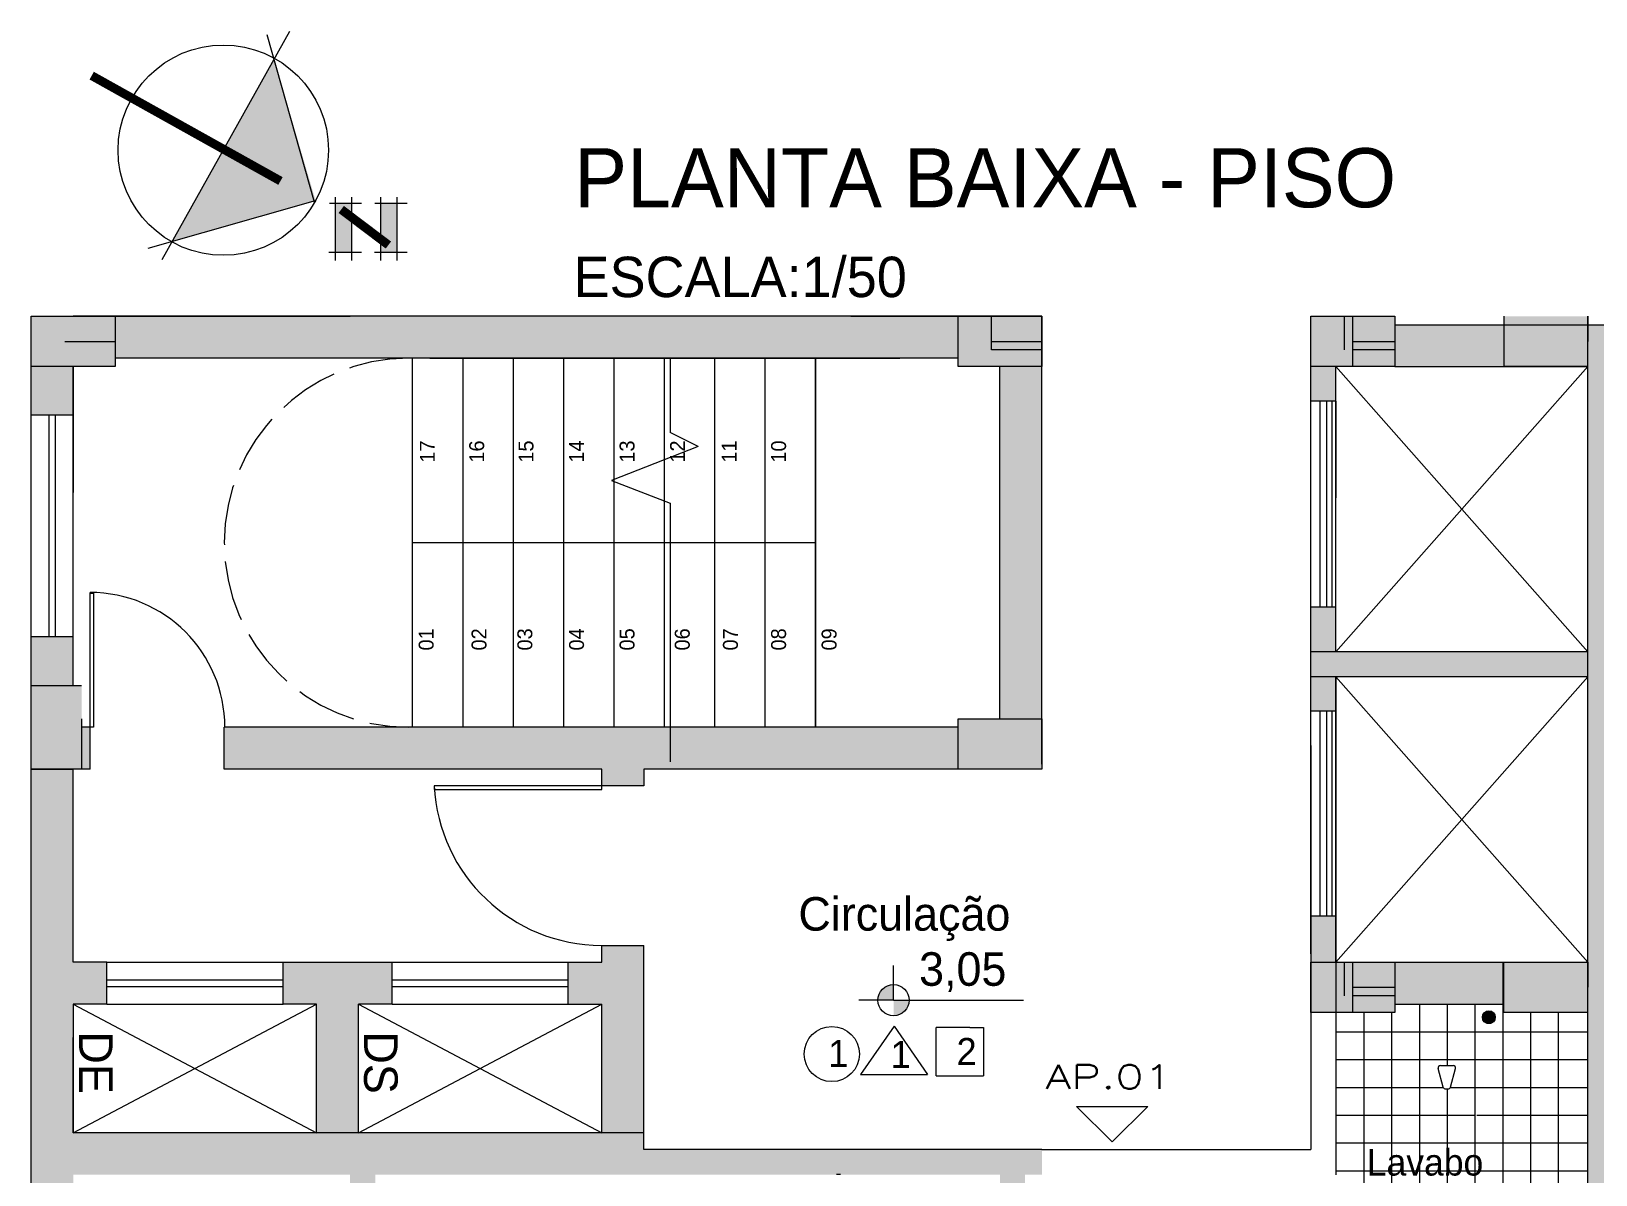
# Model space of a CAD drawing. Header units: millimetres. Extents: x 935 to 1399, y 512 to 900.
# Drawn here: x 1193.15 to 1202.47, y 824.68 to 831.5 of the extents above; entities that cross this region are included whole.
import ezdxf

# ---------------------------------------------------------------- set-up
doc = ezdxf.new("R2010")
doc.units = ezdxf.units.MM
doc.linetypes.add('ACAD_ISO02W100', pattern=[15, 12, -3])
for name, color, linetype in [('COR1', 1, 'Continuous'), ('COR2', 2, 'Continuous'), ('COR5', 5, 'Continuous'), ('COTAS', 6, 'Continuous'), ('MOBÍLIA', 1, 'Continuous'), ('projeçao', 7, 'ACAD_ISO02W100'), ('UNIDADE', 3, 'Continuous')]:
    doc.layers.add(name, color=color, linetype=linetype)
doc.styles.add('REGUA80', font='simplex.shx', dxfattribs={"width": 1.4, "height": 20})

msp = doc.modelspace()

# ---------------------------------------------------------------- hatches: boundary and pattern name
h = msp.add_hatch(color=254)
h.paths.add_polyline_path([(1193.39727, 829.49935), (1193.14727, 829.49935), (1193.14727, 829.20935), (1193.39727, 829.20935)])
h.paths.add_polyline_path([(1198.66994, 829.79935), (1193.64727, 829.79935), (1193.64727, 829.54935), (1198.66994, 829.54935)])
h.paths.add_polyline_path([(1199.16994, 829.49935), (1198.91994, 829.49935), (1198.91994, 827.39935), (1199.16994, 827.39935)])
for color, points in [(256, [(1193.64727, 829.79935), (1193.14727, 829.79935), (1193.14727, 829.49935), (1193.64727, 829.49935)]), (256, [(1193.64727, 829.79935), (1193.14727, 829.79935), (1193.14727, 829.49935), (1193.64727, 829.49935)]), (256, [(1199.16994, 829.79935), (1198.66994, 829.79935), (1198.66994, 829.49935), (1199.16994, 829.49935)]), (256, [(1201.27227, 829.79935), (1200.77227, 829.79935), (1200.77227, 829.49935), (1201.27227, 829.49935)]), (256, [(1201.27227, 829.79935), (1200.77227, 829.79935), (1200.77227, 829.49935), (1201.27227, 829.49935)]), (256, [(1202.42227, 829.79935), (1201.92227, 829.79935), (1201.92227, 829.49935), (1202.42227, 829.49935)]), (256, [(1202.42227, 829.79935), (1201.92227, 829.79935), (1201.92227, 829.49935), (1202.42227, 829.49935)]), (254, [(1193.39727, 827.88935), (1193.14727, 827.88935), (1193.14727, 827.59935), (1193.39727, 827.59935)]), (256, [(1193.44727, 827.09935), (1193.44727, 827.59935), (1193.14727, 827.59935), (1193.14727, 827.09935)]), (256, [(1198.66994, 827.39935), (1198.66994, 827.09935), (1199.16994, 827.09935), (1199.16994, 827.39935)]), (254, [(1193.49727, 827.34935), (1193.44727, 827.34935), (1193.44727, 827.09935), (1193.49727, 827.09935)]), (254, [(1200.92227, 826.22301), (1200.77227, 826.22301), (1200.77227, 825.99935), (1200.77227, 825.94935), (1200.92227, 825.94935)]), (256, [(1201.27227, 825.94935), (1200.77227, 825.94935), (1200.77227, 825.64935), (1201.27227, 825.64935)]), (256, [(1201.27227, 825.94935), (1200.77227, 825.94935), (1200.77227, 825.64935), (1201.27227, 825.64935)]), (256, [(1202.42227, 825.94935), (1201.92227, 825.94935), (1201.92227, 825.64935), (1202.42227, 825.64935)]), (256, [(1202.42227, 825.94935), (1201.92227, 825.94935), (1201.92227, 825.64935), (1202.42227, 825.64935)])]:
    msp.add_hatch(color=color).paths.add_polyline_path(points)
h = msp.add_hatch(color=254)
h.paths.add_polyline_path([(1201.92227, 829.74935), (1201.27227, 829.74935), (1201.27227, 829.49935), (1201.92227, 829.49935)])
h.paths.add_polyline_path([(1200.92227, 829.49935), (1200.77227, 829.49935), (1200.77227, 829.29245), (1200.92227, 829.29245)])
h.paths.add_polyline_path([(1200.92227, 828.06745), (1200.77227, 828.06745), (1200.77227, 827.79935), (1200.92227, 827.79935)])
h.paths.add_polyline_path([(1202.42227, 827.79935), (1200.77227, 827.79935), (1200.77227, 827.64935), (1202.42227, 827.64935)])
h.paths.add_polyline_path([(1200.92227, 827.64935), (1200.77227, 827.64935), (1200.77227, 827.44801), (1200.92227, 827.44801)])
h = msp.add_hatch(color=254)
h.paths.add_polyline_path([(1202.57227, 829.49935), (1204.45557, 829.49935), (1204.45557, 827.99935), (1204.45557, 827.72435), (1204.60557, 827.72435), (1204.60557, 829.49935), (1208.64727, 829.49935), (1208.64727, 829.74935), (1202.42227, 829.74935), (1202.42227, 827.79935), (1202.42227, 825.94935), (1202.57227, 825.94935), (1202.57227, 826.36242), (1202.57227, 827.64935)])
h.paths.add_polyline_path([(1204.60557, 826.92435), (1204.45557, 826.92435), (1204.45557, 825.94935), (1204.60557, 825.94935)], flags=17)
h.paths.add_polyline_path([(1209.14727, 829.49935), (1208.89727, 829.49935), (1208.89727, 828.40825), (1209.14727, 828.40825)])
h.paths.add_polyline_path([(1209.14727, 826.90825), (1208.89727, 826.90825), (1208.89727, 825.94935), (1209.14727, 825.94935)])
h = msp.add_hatch(color=254)
h.paths.add_polyline_path([(1193.59727, 825.94935), (1193.39727, 825.94935), (1193.39727, 827.09935), (1193.14727, 827.09935), (1193.14727, 824.93147), (1193.39727, 824.93147), (1193.39727, 825.69935), (1193.59727, 825.69935)])
h.paths.add_polyline_path([(1195.29727, 825.94935), (1194.64727, 825.94935), (1194.64727, 825.69935), (1194.84727, 825.69935), (1194.84727, 824.93147), (1195.09727, 824.93147), (1195.09727, 825.69935), (1195.29727, 825.69935)])
h.paths.add_polyline_path([(1196.79727, 825.94935), (1196.79727, 826.04925), (1196.54727, 826.04925), (1196.54727, 825.94935), (1196.34727, 825.94935), (1196.34727, 825.69935), (1196.54727, 825.69935), (1196.54727, 824.93147), (1196.79727, 824.93147)])
h.paths.add_polyline_path([(1194.29727, 827.34935), (1194.29727, 827.09935), (1196.54727, 827.09935), (1196.54727, 826.99935), (1196.79727, 826.99935), (1196.79727, 827.09935), (1198.66994, 827.09935), (1198.66994, 827.34935)])
h = msp.add_hatch(color=254)
h.paths.add_polyline_path([(1194.84727, 824.93147), (1193.14727, 824.93147), (1193.14727, 823.93928), (1193.39727, 823.93928), (1193.39727, 824.68147), (1195.04727, 824.68147), (1195.04727, 824.58147), (1195.19727, 824.58147), (1195.19727, 824.68147), (1198.91994, 824.68147), (1198.91994, 823.19542), (1199.06994, 823.19542), (1199.06994, 824.68147), (1199.16994, 824.68147), (1199.16994, 824.83147), (1196.79727, 824.83147), (1196.79727, 824.93147)])
h.paths.add_polyline_path([(1195.19727, 822.16542), (1195.19727, 822.67347), (1195.04727, 822.67347), (1195.04727, 822.16542), (1193.39727, 822.16542), (1193.14727, 822.16542), (1193.14727, 820.30862), (1193.39727, 820.30862), (1193.39727, 822.01542), (1199.06994, 822.01542), (1199.06994, 822.26542), (1198.91994, 822.26542), (1198.91994, 822.16542), (1198.54628, 822.16542)])
h.paths.add_polyline_path([(1195.04727, 823.27347), (1195.19727, 823.27347), (1195.19727, 823.78147), (1195.04727, 823.78147)], flags=17)
h.paths.add_polyline_path([(1193.39727, 823.79935), (1193.39727, 823.93928), (1193.14727, 823.93928), (1193.14727, 823.79935)], flags=17)
h.paths.add_polyline_path([(1201.91583, 825.69935), (1201.91583, 825.94935), (1201.27227, 825.94935), (1201.27227, 825.69935)])
h.paths.add_polyline_path([(1201.07227, 823.21542), (1201.07227, 823.06542), (1201.27227, 823.06542), (1201.27227, 823.21542)])
h = msp.add_hatch(color=254)
h.paths.add_polyline_path([(1202.57227, 825.79935), (1203.43357, 825.79935), (1203.43357, 825.94935), (1202.57227, 825.94935), (1202.42227, 825.94935), (1202.42227, 825.64935), (1202.42227, 823.21542), (1202.07448, 823.21542), (1202.07448, 823.06542), (1204.60557, 823.06542), (1204.60557, 823.41542), (1204.45557, 823.41542), (1204.45557, 823.21542), (1202.57227, 823.21542)])
h.paths.add_polyline_path([(1204.75557, 825.94935), (1203.43357, 825.94935), (1203.43357, 825.79935), (1204.30557, 825.79935), (1204.45557, 825.79935), (1204.45557, 824.21542), (1204.60557, 824.21542), (1204.60557, 825.79935), (1204.75557, 825.79935)])
h = msp.add_hatch(color=7)
h.paths.add_polyline_path([(1198.28573, 825.81548, 0.4142136), (1198.19241, 825.72217), (1198.28573, 825.72217)])
h.paths.add_polyline_path([(1198.28573, 825.72217), (1198.28573, 825.62885, 0.4142136), (1198.37905, 825.72217)])
h = msp.add_hatch()
h.set_pattern_fill('NET', color=254, scale=0.05, style=0)
h.set_pattern_definition([(0, (1567.212597, 435.2471344), (0, 0.00625), []), (90, (1567.212597, 435.2471344), (-0.00625, 4e-19), [])])
h.paths.add_polyline_path([(1201.87142, 825.62091, 1), (1201.79497, 825.62091, 1)])

# ---------------------------------------------------------------- linework, layer by layer
for p, q in [((1193.14727, 829.79935), (1193.64727, 829.79935)), ((1193.14727, 829.49935), (1193.14727, 829.79935)), ((1193.14727, 829.79935), (1193.64727, 829.79935)), ((1193.14727, 829.79935), (1193.64727, 829.79935)), ((1193.14727, 829.49935), (1193.14727, 829.79935)), ((1193.64727, 829.79935), (1193.64727, 829.49935)), ((1193.64727, 829.79935), (1193.64727, 829.59935)), ((1193.64727, 829.79935), (1193.64727, 829.49935)), ((1193.64727, 829.79935), (1193.64727, 829.59935)), ((1198.66994, 829.79935), (1199.16994, 829.79935)), ((1198.66994, 829.49935), (1198.66994, 829.79935)), ((1198.86994, 829.59935), (1198.86994, 829.79935)), ((1198.86994, 829.79935), (1199.16994, 829.79935)), ((1199.16994, 829.79935), (1199.16994, 829.49935)), ((1199.16994, 829.79935), (1199.16994, 829.59935)), ((1200.77227, 829.79935), (1201.27227, 829.79935)), ((1200.77227, 829.49935), (1200.77227, 829.79935)), ((1200.77227, 829.79935), (1201.27227, 829.79935)), ((1200.77227, 829.49935), (1200.77227, 829.79935)), ((1200.97227, 829.59935), (1200.97227, 829.79935)), ((1200.97227, 829.79935), (1201.27227, 829.79935)), ((1200.97227, 829.59935), (1200.97227, 829.79935)), ((1200.97227, 829.79935), (1201.27227, 829.79935)), ((1201.02227, 829.49935), (1201.02227, 829.79935)), ((1201.02227, 829.49935), (1201.02227, 829.79935)), ((1201.27227, 829.79935), (1201.27227, 829.49935)), ((1201.27227, 829.79935), (1201.27227, 829.59935)), ((1201.27227, 829.79935), (1201.27227, 829.49935)), ((1201.27227, 829.79935), (1201.27227, 829.59935)), ((1202.42227, 829.49935), (1202.42227, 829.79935)), ((1202.42227, 829.79935), (1202.42227, 829.64935)), ((1202.42227, 829.49935), (1202.42227, 829.79935)), ((1202.42227, 829.49935), (1202.42227, 829.79935)), ((1202.42227, 829.79935), (1202.42227, 829.64935)), ((1202.42227, 829.49935), (1202.42227, 829.79935)), ((1193.34727, 829.64935), (1193.64727, 829.64935)), ((1193.34727, 829.64935), (1193.64727, 829.64935)), ((1198.86994, 829.64935), (1199.16994, 829.64935)), ((1201.02227, 829.64935), (1201.27227, 829.64935)), ((1201.02227, 829.64935), (1201.27227, 829.64935)), ((1199.16994, 829.59935), (1198.86994, 829.59935)), ((1201.27227, 829.59935), (1201.02227, 829.59935)), ((1201.27227, 829.59935), (1201.02227, 829.59935)), ((1193.64727, 829.49935), (1193.14727, 829.49935)), ((1193.64727, 829.49935), (1193.14727, 829.49935)), ((1199.16994, 829.49935), (1198.66994, 829.49935)), ((1201.27227, 829.49935), (1200.77227, 829.49935)), ((1201.27227, 829.49935), (1200.77227, 829.49935)), ((1202.42227, 829.49935), (1201.92227, 829.49935)), ((1202.42227, 829.49935), (1201.92227, 829.49935)), ((1193.14727, 827.09935), (1193.14727, 827.59935)), ((1193.14727, 827.59935), (1193.44727, 827.59935)), ((1193.44727, 827.39935), (1193.44727, 827.09935)), ((1198.66994, 827.39935), (1199.16994, 827.39935)), ((1198.66994, 827.09935), (1198.66994, 827.39935)), ((1198.86994, 827.39935), (1199.16994, 827.39935)), ((1199.16994, 827.39935), (1199.16994, 827.09935)), ((1199.16994, 827.39935), (1199.16994, 827.19935)), ((1193.44727, 827.34935), (1193.44727, 827.09935)), ((1193.44727, 827.09935), (1193.14727, 827.09935)), ((1193.44727, 827.09935), (1193.24727, 827.09935)), ((1199.16994, 827.09935), (1198.66994, 827.09935)), ((1200.77227, 825.94935), (1201.27227, 825.94935)), ((1200.77227, 825.94935), (1201.27227, 825.94935)), ((1200.77227, 825.64935), (1200.77227, 825.94935)), ((1200.77227, 825.94935), (1201.27227, 825.94935)), ((1200.77227, 825.64935), (1200.77227, 825.94935)), ((1200.97227, 825.94935), (1201.27227, 825.94935)), ((1200.97227, 825.74935), (1200.97227, 825.94935)), ((1200.97227, 825.94935), (1201.27227, 825.94935)), ((1200.97227, 825.74935), (1200.97227, 825.94935)), ((1200.97227, 825.94935), (1201.27227, 825.94935)), ((1201.02227, 825.64935), (1201.02227, 825.94935)), ((1201.27227, 825.94935), (1201.27227, 825.64935)), ((1201.27227, 825.94935), (1201.27227, 825.74935)), ((1201.27227, 825.94935), (1201.27227, 825.64935)), ((1201.27227, 825.94935), (1201.27227, 825.74935)), ((1201.92227, 825.64935), (1201.92227, 825.94935)), ((1201.92227, 825.64935), (1201.92227, 825.94935)), ((1202.42227, 825.64935), (1202.42227, 825.94935)), ((1202.42227, 825.94935), (1202.42227, 825.79935)), ((1202.42227, 825.64935), (1202.42227, 825.94935)), ((1202.42227, 825.94935), (1202.42227, 825.79935)), ((1202.42227, 825.64935), (1202.42227, 825.94935)), ((1202.42227, 825.94935), (1202.42227, 825.79935)), ((1201.02227, 825.79935), (1201.27227, 825.79935)), ((1201.27227, 825.74935), (1201.02227, 825.74935)), ((1201.27227, 825.74935), (1201.02227, 825.74935)), ((1201.27227, 825.64935), (1200.77227, 825.64935)), ((1201.27227, 825.64935), (1200.77227, 825.64935)), ((1202.42227, 825.64935), (1201.92227, 825.64935)), ((1202.42227, 825.64935), (1201.92227, 825.64935))]:
    msp.add_line(p, q)
at = {"color": 6}
for p, q in [((1193.39727, 829.79935), (1195.04727, 829.79935)), ((1194.84727, 829.79935), (1193.39727, 829.79935)), ((1193.39727, 829.79935), (1195.04727, 829.79935)), ((1194.84727, 829.79935), (1193.39727, 829.79935)), ((1198.66994, 829.79935), (1193.64727, 829.79935)), ((1194.99727, 829.79935), (1195.04727, 829.79935)), ((1195.04727, 829.79935), (1194.99727, 829.79935)), ((1194.99727, 829.79935), (1195.04727, 829.79935)), ((1198.03039, 829.79935), (1198.91994, 829.79935)), ((1199.01994, 829.79935), (1198.03039, 829.79935)), ((1198.03039, 829.79935), (1199.01994, 829.79935)), ((1199.16994, 829.79935), (1198.03039, 829.79935)), ((1199.16994, 827.12935), (1199.16994, 829.79935)), ((1201.27227, 829.74935), (1204.26414, 829.74935)), ((1202.42227, 829.74935), (1208.64727, 829.74935)), ((1202.42227, 827.79935), (1202.42227, 829.74935)), ((1193.14727, 815.59935), (1193.14727, 829.61596)), ((1198.66994, 829.54935), (1193.64727, 829.54935)), ((1195.41994, 827.34935), (1195.41994, 829.54935)), ((1195.52227, 829.54935), (1198.32227, 829.54935)), ((1195.71994, 827.34935), (1195.71994, 829.54935)), ((1196.01994, 827.34935), (1196.01994, 829.54935)), ((1196.31994, 827.34935), (1196.31994, 829.54935)), ((1196.61994, 827.34935), (1196.61994, 829.54935)), ((1196.91994, 827.34935), (1196.91994, 829.54935)), ((1197.21994, 827.34935), (1197.21994, 829.54935)), ((1197.51994, 827.34935), (1197.51994, 829.54935)), ((1197.81994, 829.54935), (1197.81994, 827.34935)), ((1197.81994, 827.34935), (1197.81994, 829.54935)), ((1200.77227, 826.80302), (1200.77227, 829.55302)), ((1200.77227, 826.80302), (1200.77227, 829.55302)), ((1193.39727, 827.59935), (1193.39727, 829.49935)), ((1193.39727, 829.49935), (1193.39727, 828.74935)), ((1193.39727, 829.49935), (1193.39727, 828.74935)), ((1198.91994, 827.39935), (1198.91994, 829.49935)), ((1200.92227, 827.97435), (1200.92227, 829.49935)), ((1200.92227, 827.97435), (1200.92227, 829.49935)), ((1201.27227, 829.49935), (1202.42227, 829.49935)), ((1201.27227, 829.49935), (1202.42227, 829.49935)), ((1202.42227, 827.79935), (1202.42227, 829.49935)), ((1202.42227, 827.84935), (1202.42227, 829.49935)), ((1202.42227, 828.14935), (1202.42227, 829.49935)), ((1202.42227, 827.79935), (1202.42227, 829.49935)), ((1202.42227, 827.84935), (1202.42227, 829.49935)), ((1202.42227, 828.14935), (1202.42227, 829.49935)), ((1202.42227, 827.84935), (1202.42227, 829.49935)), ((1202.42227, 828.14935), (1202.42227, 829.49935)), ((1202.42227, 828.99935), (1202.42227, 829.49935)), ((1202.42227, 828.99935), (1202.42227, 829.49935)), ((1202.42227, 828.99935), (1202.42227, 829.49935)), ((1200.92227, 829.29245), (1200.77227, 829.29245)), ((1200.92227, 829.29245), (1200.77227, 829.29245)), ((1200.92227, 828.71745), (1200.92227, 829.29245)), ((1200.92227, 829.29245), (1200.92227, 828.71745)), ((1200.92227, 828.71745), (1200.92227, 829.29245)), ((1200.92227, 829.29245), (1200.92227, 828.71745)), ((1193.39727, 829.20935), (1193.14727, 829.20935)), ((1202.42227, 827.97435), (1202.42227, 829.20591)), ((1202.42227, 827.97435), (1202.42227, 829.20591)), ((1202.42227, 827.97435), (1202.42227, 829.20591)), ((1197.81994, 828.44935), (1195.41994, 828.44935)), ((1202.42227, 825.94935), (1202.42227, 828.2867)), ((1200.77227, 828.06745), (1200.92227, 828.06745)), ((1200.77227, 828.06745), (1200.92227, 828.06745)), ((1200.92227, 827.79935), (1200.92227, 828.06745)), ((1200.92227, 827.79935), (1200.92227, 828.06745)), ((1200.77227, 826.22301), (1200.77227, 828.02668)), ((1200.77227, 826.22301), (1200.77227, 828.02668)), ((1193.39727, 827.88935), (1193.14727, 827.88935)), ((1202.42227, 827.79935), (1200.77227, 827.79935)), ((1202.42227, 827.79935), (1200.77227, 827.79935)), ((1200.77227, 825.99935), (1200.77227, 827.65398)), ((1200.77227, 825.99935), (1200.77227, 827.65398)), ((1202.42227, 827.64935), (1200.77227, 827.64935)), ((1202.42227, 827.64935), (1200.77227, 827.64935)), ((1200.92227, 825.94935), (1200.92227, 827.64935)), ((1200.92227, 826.14935), (1200.92227, 827.64935)), ((1200.92227, 827.05168), (1200.92227, 827.64935)), ((1200.92227, 827.64935), (1200.92227, 826.14935)), ((1200.92227, 825.94935), (1200.92227, 827.64935)), ((1200.92227, 826.14935), (1200.92227, 827.64935)), ((1200.92227, 827.05168), (1200.92227, 827.64935)), ((1200.92227, 827.64935), (1200.92227, 826.14935)), ((1202.42227, 825.94935), (1202.42227, 827.64935)), ((1202.42227, 825.94935), (1202.42227, 827.64935)), ((1200.77227, 827.00033), (1200.77227, 827.52763)), ((1200.77227, 827.00033), (1200.77227, 827.52763)), ((1200.77227, 827.44801), (1200.92227, 827.44801)), ((1200.77227, 827.44801), (1200.92227, 827.44801)), ((1193.49727, 827.34935), (1193.44727, 827.34935)), ((1193.49727, 827.09935), (1193.49727, 827.34935)), ((1198.66994, 827.34935), (1194.29727, 827.34935)), ((1194.29727, 827.09935), (1194.29727, 827.34935)), ((1200.77227, 827.24161), (1200.77227, 824.83147)), ((1200.92227, 827.24161), (1200.92227, 825.94935)), ((1200.92227, 827.24161), (1200.92227, 825.94935)), ((1200.92227, 827.24161), (1200.92227, 825.94935)), ((1200.92227, 827.24161), (1200.92227, 825.94935)), ((1200.92227, 827.24161), (1200.92227, 825.94935)), ((1200.92227, 827.24161), (1200.92227, 825.94935)), ((1193.49727, 827.09935), (1193.39727, 827.09935)), ((1193.39727, 825.94935), (1193.39727, 827.09935)), ((1196.54727, 827.09935), (1194.29727, 827.09935)), ((1196.54727, 826.97935), (1196.54727, 827.09935)), ((1196.79727, 827.09935), (1196.79727, 826.99935)), ((1199.16994, 827.09935), (1196.79727, 827.09935)), ((1199.16994, 827.09935), (1198.64437, 827.09935)), ((1200.77227, 827.00033), (1200.77227, 827.02301)), ((1200.77227, 827.00033), (1200.77227, 827.02301)), ((1196.79727, 826.99935), (1196.54727, 826.99935)), ((1200.92227, 826.22301), (1200.77227, 826.22301)), ((1200.92227, 826.22301), (1200.77227, 826.22301)), ((1196.54431, 826.04925), (1196.79727, 826.04925)), ((1196.54727, 825.94935), (1196.54727, 826.04935)), ((1196.79727, 825.94935), (1196.79727, 826.04935)), ((1193.59727, 825.94935), (1193.39727, 825.94935)), ((1193.59727, 825.69935), (1193.59727, 825.94935)), ((1194.64727, 825.69935), (1194.64727, 825.94935)), ((1194.64727, 825.94935), (1195.29727, 825.94935)), ((1195.29727, 825.69935), (1195.29727, 825.94935)), ((1196.34727, 825.94935), (1196.54727, 825.94935)), ((1196.34727, 825.69935), (1196.34727, 825.94935)), ((1196.79727, 824.83147), (1196.79727, 825.94935)), ((1200.77227, 825.94935), (1200.77227, 824.83147)), ((1200.92227, 825.94935), (1202.42227, 825.94935)), ((1200.92227, 825.94935), (1200.92227, 824.68147)), ((1200.92227, 825.94935), (1202.42227, 825.94935)), ((1200.92227, 825.94935), (1202.42227, 825.94935)), ((1202.42227, 823.21542), (1202.42227, 825.79935)), ((1202.42227, 823.21542), (1202.42227, 825.79935)), ((1193.59727, 825.69935), (1193.39727, 825.69935)), ((1193.59727, 825.69935), (1193.39727, 825.69935)), ((1193.39727, 825.69935), (1193.39727, 824.93147)), ((1194.84727, 825.69935), (1194.64727, 825.69935)), ((1194.84727, 824.93147), (1194.84727, 825.69935)), ((1194.84727, 824.94935), (1194.84727, 825.69935)), ((1194.84727, 824.94935), (1194.84727, 825.69935)), ((1194.84727, 825.09935), (1194.84727, 825.69935)), ((1195.29727, 825.69935), (1195.09727, 825.69935)), ((1195.09727, 824.93147), (1195.09727, 825.69935)), ((1196.34727, 825.69935), (1196.54727, 825.69935)), ((1196.54727, 824.93147), (1196.54727, 825.69935)), ((1200.92227, 825.64935), (1200.92227, 824.68147)), ((1201.27227, 825.69935), (1201.92227, 825.69935)), ((1201.27227, 825.69935), (1201.92227, 825.69935)), ((1193.39727, 824.93147), (1193.39727, 825.49935)), ((1193.39727, 824.93147), (1193.39727, 825.44935)), ((1193.39727, 824.93147), (1193.39727, 825.19935)), ((1194.84727, 824.93147), (1193.39727, 824.93147)), ((1194.84727, 824.93147), (1193.39727, 824.93147)), ((1194.84727, 824.93147), (1193.39727, 824.93147)), ((1196.79727, 824.93147), (1194.84727, 824.93147)), ((1196.54727, 824.93147), (1195.09727, 824.93147)), ((1196.54727, 824.93147), (1195.09727, 824.93147)), ((1196.79727, 824.83147), (1196.79727, 824.93147)), ((1199.16994, 824.83147), (1196.79727, 824.83147)), ((1199.96994, 824.83147), (1200.77227, 824.83147))]:
    msp.add_line(p, q, dxfattribs=at)
at = {"color": 254}
for p, q in [((1201.92227, 829.79935), (1201.92227, 829.49935)), ((1193.14727, 827.09935), (1193.39727, 827.09935)), ((1201.91583, 825.94935), (1201.91583, 823.21542)), ((1201.08786, 825.64935), (1201.08786, 823.32542)), ((1201.25345, 825.64935), (1201.25345, 823.21542)), ((1201.41905, 825.69935), (1201.41905, 825.36817)), ((1201.58464, 825.69935), (1201.58464, 825.33328)), ((1201.75023, 825.69935), (1201.75023, 823.21542)), ((1201.75023, 825.69935), (1201.75023, 825.57653)), ((1202.08142, 825.64935), (1202.08142, 823.21542)), ((1202.24701, 825.64935), (1202.24701, 823.21542)), ((1198.28859, 825.56805), (1198.08859, 825.28029)), ((1198.28859, 825.56805), (1198.48859, 825.28029)), ((1198.73967, 825.55914), (1198.53967, 825.55914)), ((1198.53967, 825.27138), (1198.53967, 825.55914)), ((1198.73967, 825.55914), (1198.8217, 825.55914)), ((1198.8217, 825.55914), (1198.8217, 825.27138)), ((1200.92227, 825.53376), (1201.91583, 825.53376)), ((1201.78049, 825.53376), (1202.42227, 825.53376)), ((1200.92227, 825.36817), (1201.91583, 825.36817)), ((1201.41905, 825.36817), (1201.41905, 823.21542)), ((1201.83665, 825.36817), (1202.42227, 825.36817)), ((1198.08859, 825.28029), (1198.48859, 825.28029)), ((1198.53967, 825.27138), (1198.8217, 825.27138)), ((1200.92227, 825.20257), (1201.56147, 825.20257)), ((1201.58464, 825.19328), (1201.58464, 823.21542)), ((1201.60387, 825.20257), (1202.42227, 825.20257)), ((1200.92227, 825.03698), (1201.75023, 825.03698)), ((1201.76181, 825.03698), (1202.42227, 825.03698)), ((1200.92227, 824.87139), (1202.42227, 824.87139)), ((1199.16994, 824.83147), (1199.96994, 824.83147)), ((1200.92227, 824.70579), (1202.42227, 824.70579))]:
    msp.add_line(p, q, dxfattribs=at)
at = {"color": 3, "linetype": 'Continuous'}
for p, q in [((1196.95491, 829.54935), (1196.95491, 829.10619)), ((1197.12067, 829.02324), (1196.95491, 829.10619)), ((1197.12067, 829.02324), (1196.60496, 828.82047)), ((1196.60496, 828.82047), (1196.95491, 828.68576)), ((1196.95491, 828.68576), (1196.95491, 827.14414))]:
    msp.add_line(p, q, dxfattribs=at)
at = {"color": 1}
for p, q in [((1202.42227, 829.49935), (1200.92227, 827.79935)), ((1200.92227, 829.49935), (1202.42227, 827.79935)), ((1202.42227, 829.49935), (1200.92227, 827.79935)), ((1200.92227, 829.49935), (1202.42227, 827.79935)), ((1193.49727, 827.34935), (1193.49727, 828.15302)), ((1193.49727, 828.14935), (1193.51727, 828.14935)), ((1193.51727, 828.15278), (1193.51727, 827.34935)), ((1202.42227, 827.64935), (1200.92227, 825.94935)), ((1200.92227, 827.64935), (1202.42227, 825.94935)), ((1202.42227, 827.64935), (1200.92227, 825.94935)), ((1200.92227, 827.64935), (1202.42227, 825.94935)), ((1193.51727, 827.34935), (1193.49727, 827.34935)), ((1195.54727, 826.99935), (1195.54727, 826.97935)), ((1196.54727, 826.99935), (1195.54727, 826.99935)), ((1195.54727, 826.97935), (1196.54727, 826.97935)), ((1196.54727, 826.97935), (1196.54727, 826.99935)), ((1200.92227, 826.11935), (1200.92227, 826.09935)), ((1200.92227, 826.11935), (1200.92227, 826.09935)), ((1193.59727, 825.94935), (1194.64727, 825.94935)), ((1195.29727, 825.94935), (1196.34727, 825.94935)), ((1193.39727, 825.69935), (1194.84727, 824.93147)), ((1193.39727, 824.93147), (1194.84727, 825.69935)), ((1193.59727, 825.69935), (1194.64727, 825.69935)), ((1195.09727, 825.69935), (1196.54727, 824.93147)), ((1195.09727, 824.93147), (1196.54727, 825.69935)), ((1195.29727, 825.69935), (1196.34727, 825.69935)), ((1201.56113, 825.20366), (1201.53112, 825.31566)), ((1201.56113, 825.20366), (1201.53112, 825.31566)), ((1201.54464, 825.33328), (1201.62069, 825.33328)), ((1201.54464, 825.33328), (1201.62069, 825.33328)), ((1201.6042, 825.20366), (1201.63421, 825.31566)), ((1201.6042, 825.20366), (1201.63421, 825.31566)), ((1201.57465, 825.19328), (1201.59068, 825.19328))]:
    msp.add_line(p, q, dxfattribs=at)
at = {"color": 3}
for p, q in [((1200.82727, 828.06745), (1200.82727, 829.29245)), ((1200.82727, 828.06745), (1200.82727, 829.29245)), ((1200.86727, 828.06745), (1200.86727, 829.29245)), ((1200.86727, 828.06745), (1200.86727, 829.29245)), ((1200.89727, 829.29245), (1200.89727, 828.06745)), ((1200.89727, 829.29245), (1200.89727, 828.06745)), ((1193.25227, 829.20935), (1193.25227, 827.88935)), ((1193.29227, 827.88935), (1193.29227, 829.20935)), ((1200.82727, 826.22301), (1200.82727, 827.44801)), ((1200.82727, 826.22301), (1200.82727, 827.44801)), ((1200.86727, 826.22301), (1200.86727, 827.44801)), ((1200.86727, 826.22301), (1200.86727, 827.44801)), ((1200.89727, 827.44801), (1200.89727, 826.22301)), ((1200.89727, 827.44801), (1200.89727, 826.22301)), ((1193.59727, 825.84435), (1194.64727, 825.84435)), ((1193.59727, 825.80435), (1194.64727, 825.80435)), ((1195.29727, 825.84435), (1196.34727, 825.84435)), ((1195.29727, 825.80435), (1196.34727, 825.80435))]:
    msp.add_line(p, q, dxfattribs=at)
at = {"color": 7}
for q in [(1198.28573, 825.92855), (1198.07934, 825.72217), (1198.59531, 825.72217)]:
    msp.add_line((1198.28573, 825.72217), q, dxfattribs=at)
msp.add_circle((1198.28573, 825.72217), 0.09332, dxfattribs=at)
at = {"color": 254}
for centre, radius in [((1201.83319, 825.62091), 0.03823), ((1197.91761, 825.40137), 0.16447)]:
    msp.add_circle(centre, radius, dxfattribs=at)
at = {"color": 6, "linetype": 'ACAD_ISO02W100', "ltscale": 0.03}
msp.add_arc((1195.39727, 828.44935), 1.1, 90, 270, dxfattribs=at)
at = {"color": 1}
for centre, radius, start, end in [((1193.49727, 827.34935), 0.80367, 0, 90), ((1196.54737, 827.04935), 1.00011, 182.865677, 269.824609), ((1201.54464, 825.31928), 0.014, 90, 195), ((1201.54464, 825.31928), 0.014, 90, 195), ((1201.62069, 825.31928), 0.014, 345, 90), ((1201.62069, 825.31928), 0.014, 345, 90), ((1201.57465, 825.20728), 0.014, 195, 270), ((1201.59068, 825.20728), 0.014, 270, 345)]:
    msp.add_arc(centre, radius, start, end, dxfattribs=at)
at = {"layer": 'COR1', "color": 1}
for p, q in [((1194.92344, 830.47336), (1195.11573, 830.47336)), ((1194.9574, 830.50988), (1194.9574, 830.13252)), ((1195.05483, 830.50988), (1195.05483, 830.13252)), ((1195.19418, 830.47336), (1195.38647, 830.47336)), ((1195.22814, 830.50988), (1195.22814, 830.13252)), ((1195.32557, 830.50988), (1195.32557, 830.13252)), ((1194.92086, 830.18121), (1195.11573, 830.18121)), ((1195.1916, 830.18121), (1195.38647, 830.18121))]:
    msp.add_line(p, q, dxfattribs=at)
at = {"layer": 'COR1', "color": 1, "const_width": 0.05273}
msp.add_lwpolyline([(1194.99424, 830.43637), (1195.2754, 830.22405)], dxfattribs=at)
at = {"layer": 'COR1', "color": 1}
for points in [[(1194.9574, 830.47336), (1195.05483, 830.47336), (1194.9574, 830.18121), (1195.05483, 830.18121)], [(1195.22814, 830.47336), (1195.32557, 830.47336), (1195.22814, 830.18121), (1195.32557, 830.18121)]]:
    msp.add_solid(points, dxfattribs=at)
at = {"layer": 'COR2', "color": 2}
for p, q in [((1193.92725, 830.1374), (1194.687, 831.4984)), ((1194.83594, 830.47909), (1194.55316, 831.47653)), ((1193.8441, 830.20634), (1194.84154, 830.48913))]:
    msp.add_line(p, q, dxfattribs=at)
at = {"layer": 'COR2', "color": 2, "const_width": 0.05273}
msp.add_lwpolyline([(1194.63227, 830.60595), (1193.50722, 831.23399)], dxfattribs=at)
at = {"layer": 'COR2', "color": 2}
msp.add_solid([(1194.84154, 830.48913), (1193.98861, 830.24731), (1194.59413, 831.33203)], dxfattribs=at)
at = {"layer": 'COR5', "color": 5}
msp.add_circle((1194.29137, 830.78967), 0.62691, dxfattribs=at)
at = {"layer": 'COTAS', "color": 7}
msp.add_line((1198.59531, 825.72217), (1199.06001, 825.72217), dxfattribs=at)
at = {"layer": 'MOBÍLIA'}
msp.add_line((1197.96863, 824.6826), (1197.94549, 824.6826), dxfattribs=at)
at = {"layer": 'UNIDADE', "linetype": 'Continuous'}
msp.add_lwpolyline([(1199.80006, 825.08965), (1199.58781, 824.8774), (1199.37556, 825.08965), (1199.80006, 825.08965)], dxfattribs=at)
msp.add_lwpolyline([(1199.80006, 825.08965), (1199.58781, 824.8774), (1199.37556, 825.08965), (1199.80006, 825.08965)], dxfattribs=at)

# ---------------------------------------------------------------- texts
at = {"attachment_point": 1}
for s, insert, char_height, width in [('PLANTA BAIXA - PISO', (1196.38325, 830.80145), 0.352405, 24.3855), ('ESCALA:1/50', (1196.3785, 830.15442), 0.2407207, 16.6572), ('Circulação', (1197.71864, 826.33695), 0.2, 3.8469), ('1', (1197.89618, 825.4857), 0.16121, 11.1553129), ('1', (1198.2685, 825.47992), 0.16121, 11.1553129), ('2', (1198.66104, 825.49723), 0.16121, 11.1553129)]:
    msp.add_mtext(s, dxfattribs=dict(at, insert=insert, char_height=char_height, width=width))
at = {"color": 7, "char_height": 0.08903, "attachment_point": 1, "rotation": 90}
for s, insert in [('17', (1195.46283, 828.9267)), ('16', (1195.75685, 828.9267)), ('15', (1196.05087, 828.9267)), ('14', (1196.35189, 828.9267)), ('13', (1196.65291, 828.9267)), ('12', (1196.95393, 828.9267)), ('11', (1197.26194, 828.9267)), ('10', (1197.55596, 828.9267)), ('01', (1195.45584, 827.8071)), ('02', (1195.77086, 827.8071)), ('03', (1196.04387, 827.8071)), ('04', (1196.35189, 827.8071)), ('05', (1196.65291, 827.8071)), ('06', (1196.98193, 827.8071)), ('07', (1197.26895, 827.8071)), ('08', (1197.55596, 827.8071)), ('09', (1197.85698, 827.8071))]:
    msp.add_mtext(s, dxfattribs=dict(at, insert=insert))
at = {"char_height": 0.2, "width": 3.8469, "attachment_point": 1, "rotation": 270}
for s, insert in [('DE', (1193.63204, 825.53608)), ('DS', (1195.33044, 825.53608))]:
    msp.add_mtext(s, dxfattribs=dict(at, insert=insert))
at = {"color": 7, "insert": (1201.10576, 824.83532), "char_height": 0.158223, "width": 3.0433342, "attachment_point": 1}
msp.add_mtext('Lavabo', dxfattribs=at)
at = {"color": 254, "insert": (1201.10576, 824.83532), "char_height": 0.158223, "width": 3.0433342, "attachment_point": 1}
msp.add_mtext('Lavabo', dxfattribs=at)
at = {"layer": 'projeçao', "color": 7, "insert": (1198.43768, 826.00826), "char_height": 0.2, "width": 1.177, "attachment_point": 1}
msp.add_mtext('3,05', dxfattribs=at)
at = {"layer": 'UNIDADE', "linetype": 'Continuous', "style": 'REGUA80', "width": 1.4}
msp.add_text('AP.01', height=0.141499, dxfattribs=at).set_placement((1199.19152, 825.19474))
msp.add_text('AP.01', height=0.141499, dxfattribs=at).set_placement((1199.19152, 825.19474))

doc.saveas('drawing.dxf')
